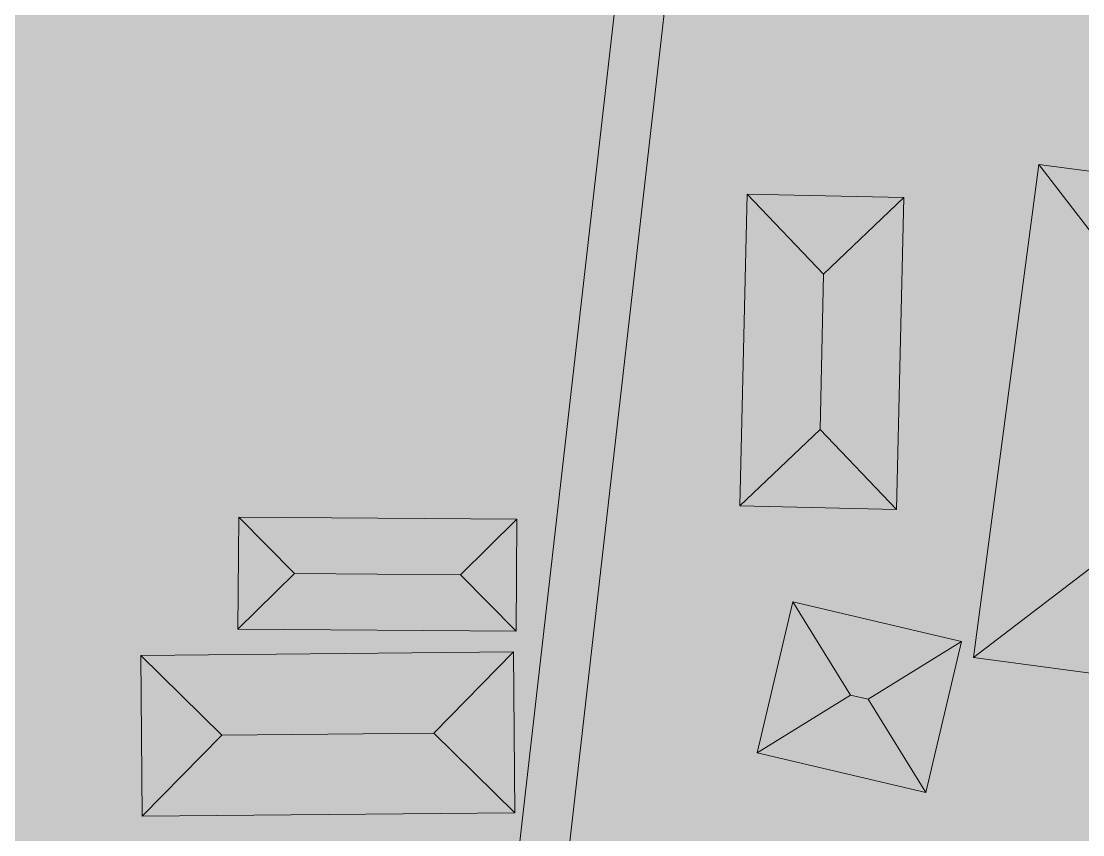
# Model space of a CAD drawing. Header units: metres. Extents: x 305909 to 307171, y 9156037 to 9156671.
# Drawn here: x 306593 to 306657.2, y 9156256.3 to 9156305.6 of the extents above; entities that cross this region are included whole.
import ezdxf

# ---------------------------------------------------------------- set-up
doc = ezdxf.new("R2010")
doc.units = ezdxf.units.M
for name, color, linetype, lineweight, true_color in [('B-BANGUNAN_PERMUKIMAN', 7, 'Continuous', 13, 0xf0cd8c), ('B-BAYANGAN', 7, 'Continuous', 0, 0x76786c), ('J-PERKERASAN_JALAN', 7, 'Continuous', 9, 0x989896), ('Z-R', 7, 'Continuous', 0, 0xfaf4e6)]:
    doc.layers.add(name, color=color, linetype=linetype, lineweight=lineweight, true_color=true_color)

msp = doc.modelspace()

# ---------------------------------------------------------------- hatches: boundary and pattern name
at = {"layer": 'B-BANGUNAN_PERMUKIMAN', "true_color": 0xee9467}
h = msp.add_hatch(color=21, dxfattribs=at)
h.dxf.hatch_style = 1
h.paths.add_polyline_path([(306660.07, 9156289.639), (306657.805, 9156272.606), (306650.547, 9156267.052), (306654.516, 9156296.896), (306660.07, 9156289.639)])
at = {"layer": 'B-BANGUNAN_PERMUKIMAN', "true_color": 0xe89064}
h = msp.add_hatch(color=33, dxfattribs=at)
h.dxf.hatch_style = 1
h.paths.add_polyline_path([(306660.07, 9156289.639), (306654.516, 9156296.896), (306654.516, 9156296.897), (306667.328, 9156295.193), (306660.07, 9156289.639)])
at = {"layer": 'B-BANGUNAN_PERMUKIMAN', "true_color": 0xec9366}
h = msp.add_hatch(color=33, dxfattribs=at)
h.dxf.hatch_style = 1
h.paths.add_polyline_path([(306636.864, 9156295.103), (306641.495, 9156290.252), (306641.277, 9156280.861), (306636.425, 9156276.229), (306636.864, 9156295.103)])
at = {"layer": 'B-BANGUNAN_PERMUKIMAN', "true_color": 0xeb9266}
h = msp.add_hatch(color=33, dxfattribs=at)
h.dxf.hatch_style = 1
h.paths.add_polyline_path([(306641.495, 9156290.252), (306636.864, 9156295.103), (306646.347, 9156294.883), (306641.495, 9156290.252)])
at = {"layer": 'B-BANGUNAN_PERMUKIMAN', "true_color": 0xbb7451}
h = msp.add_hatch(color=23, dxfattribs=at)
h.dxf.hatch_style = 1
h.paths.add_polyline_path([(306641.277, 9156280.861), (306641.495, 9156290.252), (306646.347, 9156294.883), (306646.347, 9156294.883), (306645.908, 9156276.009), (306641.277, 9156280.861)])
at = {"layer": 'B-BANGUNAN_PERMUKIMAN', "true_color": 0xbc7551}
h = msp.add_hatch(color=23, dxfattribs=at)
h.dxf.hatch_style = 1
h.paths.add_polyline_path([(306641.277, 9156280.861), (306645.908, 9156276.009), (306645.908, 9156276.009), (306636.425, 9156276.229), (306641.277, 9156280.861)])
at = {"layer": 'B-BANGUNAN_PERMUKIMAN', "true_color": 0xec9366}
h = msp.add_hatch(color=33, dxfattribs=at)
h.dxf.hatch_style = 1
h.paths.add_polyline_path([(306609.487, 9156272.134), (306606.077, 9156268.767), (306606.119, 9156275.544), (306609.487, 9156272.134)])
at = {"layer": 'B-BANGUNAN_PERMUKIMAN', "true_color": 0xeb9266}
h = msp.add_hatch(color=33, dxfattribs=at)
h.dxf.hatch_style = 1
h.paths.add_polyline_path([(306622.947, 9156275.438), (306619.537, 9156272.071), (306609.487, 9156272.134), (306606.119, 9156275.544), (306622.947, 9156275.438)])
at = {"layer": 'B-BANGUNAN_PERMUKIMAN', "true_color": 0xbb7451}
h = msp.add_hatch(color=23, dxfattribs=at)
h.dxf.hatch_style = 1
h.paths.add_polyline_path([(306619.537, 9156272.071), (306622.947, 9156275.438), (306622.904, 9156268.661), (306622.904, 9156268.661), (306619.537, 9156272.071)])
at = {"layer": 'B-BANGUNAN_PERMUKIMAN', "true_color": 0xbc7551}
h = msp.add_hatch(color=23, dxfattribs=at)
h.dxf.hatch_style = 1
h.paths.add_polyline_path([(306609.487, 9156272.134), (306619.537, 9156272.071), (306622.904, 9156268.661), (306606.077, 9156268.767), (306609.487, 9156272.134)])
at = {"layer": 'B-BANGUNAN_PERMUKIMAN', "true_color": 0xbf7753}
h = msp.add_hatch(color=23, dxfattribs=at)
h.dxf.hatch_style = 1
h.paths.add_polyline_path([(306657.805, 9156272.606), (306663.359, 9156265.348), (306650.547, 9156267.052), (306657.805, 9156272.606)])
at = {"layer": 'B-BANGUNAN_PERMUKIMAN', "true_color": 0xf09568}
h = msp.add_hatch(color=21, dxfattribs=at)
h.dxf.hatch_style = 1
h.paths.add_polyline_path([(306639.627, 9156270.432), (306639.627, 9156270.432), (306643.115, 9156264.79), (306637.473, 9156261.301), (306639.627, 9156270.432)])
at = {"layer": 'B-BANGUNAN_PERMUKIMAN', "true_color": 0xe58f63}
h = msp.add_hatch(color=33, dxfattribs=at)
h.dxf.hatch_style = 1
h.paths.add_polyline_path([(306644.181, 9156264.539), (306643.115, 9156264.79), (306639.627, 9156270.432), (306649.823, 9156268.027), (306649.823, 9156268.027), (306644.181, 9156264.539)])
at = {"layer": 'B-BANGUNAN_PERMUKIMAN', "true_color": 0xb7724f}
h = msp.add_hatch(color=35, dxfattribs=at)
h.dxf.hatch_style = 1
h.paths.add_polyline_path([(306644.181, 9156264.539), (306649.823, 9156268.027), (306647.669, 9156258.896), (306644.181, 9156264.539)])
at = {"layer": 'B-BANGUNAN_PERMUKIMAN', "true_color": 0xec9366}
h = msp.add_hatch(color=33, dxfattribs=at)
h.dxf.hatch_style = 1
h.paths.add_polyline_path([(306622.735, 9156267.395), (306622.735, 9156267.395), (306617.916, 9156262.485), (306605.103, 9156262.365), (306600.193, 9156267.183), (306622.735, 9156267.395)])
at = {"layer": 'B-BANGUNAN_PERMUKIMAN', "true_color": 0xeb9266}
h = msp.add_hatch(color=33, dxfattribs=at)
h.dxf.hatch_style = 1
h.paths.add_polyline_path([(306600.193, 9156267.183), (306605.103, 9156262.365), (306600.284, 9156257.455), (306600.193, 9156267.183)])
at = {"layer": 'B-BANGUNAN_PERMUKIMAN', "true_color": 0xbc7551}
h = msp.add_hatch(color=23, dxfattribs=at)
h.dxf.hatch_style = 1
h.paths.add_polyline_path([(306617.916, 9156262.485), (306622.735, 9156267.395), (306622.826, 9156257.666), (306617.916, 9156262.485)])
at = {"layer": 'B-BANGUNAN_PERMUKIMAN', "true_color": 0xc27854}
h = msp.add_hatch(color=23, dxfattribs=at)
h.dxf.hatch_style = 1
h.paths.add_polyline_path([(306637.473, 9156261.301), (306643.115, 9156264.79), (306644.181, 9156264.539), (306647.669, 9156258.896), (306637.473, 9156261.301)])
at = {"layer": 'B-BANGUNAN_PERMUKIMAN', "true_color": 0xbb7451}
h = msp.add_hatch(color=23, dxfattribs=at)
h.dxf.hatch_style = 1
h.paths.add_polyline_path([(306605.103, 9156262.365), (306617.916, 9156262.485), (306622.826, 9156257.666), (306622.826, 9156257.666), (306600.284, 9156257.455), (306605.103, 9156262.365)])
at = {"layer": 'B-BAYANGAN', "true_color": 0x76786c}
h = msp.add_hatch(color=8, dxfattribs=at)
h.dxf.hatch_style = 1
h.paths.add_polyline_path([(306668.078, 9156294.443), (306664.109, 9156264.598), (306651.297, 9156266.302), (306655.266, 9156296.147), (306668.078, 9156294.443)])
h = msp.add_hatch(color=8, dxfattribs=at)
h.dxf.hatch_style = 1
h.paths.add_polyline_path([(306647.097, 9156294.133), (306646.658, 9156275.259), (306637.175, 9156275.479), (306637.614, 9156294.353), (306647.097, 9156294.133)])
h = msp.add_hatch(color=8, dxfattribs=at)
h.dxf.hatch_style = 1
h.paths.add_polyline_path([(306623.697, 9156274.688), (306623.654, 9156267.911), (306606.827, 9156268.017), (306606.869, 9156274.794), (306623.697, 9156274.688)])
h = msp.add_hatch(color=8, dxfattribs=at)
h.dxf.hatch_style = 1
h.paths.add_polyline_path([(306650.573, 9156267.277), (306648.419, 9156258.146), (306638.223, 9156260.551), (306640.376, 9156269.682), (306650.573, 9156267.277)])
h = msp.add_hatch(color=8, dxfattribs=at)
h.dxf.hatch_style = 1
h.paths.add_polyline_path([(306623.576, 9156256.916), (306601.034, 9156256.705), (306600.942, 9156266.433), (306623.485, 9156266.645), (306623.576, 9156256.916)])
at = {"layer": 'J-PERKERASAN_JALAN', "true_color": 0xa8a8a6}
h = msp.add_hatch(color=253, dxfattribs=at)
h.dxf.hatch_style = 1
h.paths.add_polyline_path([(306644.846, 9156210.245), (306626.618, 9156213.667), (306626.505, 9156213.691), (306626.174, 9156213.794), (306626.172, 9156213.789), (306625.862, 9156213.883), (306625.354, 9156213.968), (306624.838, 9156213.986), (306624.325, 9156213.939), (306623.822, 9156213.825), (306623.337, 9156213.648), (306622.88, 9156213.41), (306622.457, 9156213.116), (306622.075, 9156212.769), (306621.729, 9156212.411), (306621.668, 9156212.351), (306621.539, 9156212.238), (306621.471, 9156212.187), (306607.409, 9156201.912), (306607.349, 9156201.87), (306607.224, 9156201.792), (306607.159, 9156201.757), (306606.505, 9156201.413), (306606.073, 9156201.15), (306605.678, 9156200.835), (306605.326, 9156200.473), (306605.023, 9156200.069), (306604.772, 9156199.631), (306604.579, 9156199.164), (306604.447, 9156198.676), (306604.376, 9156198.176), (306604.37, 9156197.671), (306604.835, 9156188.419), (306604.833, 9156188.296), (306604.711, 9156188.282), (306601.976, 9156188.144), (306601.853, 9156188.146), (306601.839, 9156188.268), (306601.453, 9156195.94), (306601.389, 9156196.479), (306601.253, 9156197.005), (306601.046, 9156197.507), (306600.773, 9156197.977), (306600.44, 9156198.406), (306600.051, 9156198.785), (306599.614, 9156199.108), (306599.138, 9156199.369), (306598.63, 9156199.563), (306598.101, 9156199.687), (306597.561, 9156199.737), (306556.9, 9156200.778), (306556.778, 9156200.789), (306556.773, 9156200.912), (306556.843, 9156203.649), (306556.854, 9156203.772), (306556.977, 9156203.777), (306601.303, 9156202.643), (306601.811, 9156202.662), (306602.313, 9156202.746), (306602.8, 9156202.893), (306603.265, 9156203.1), (306605.437, 9156204.241), (306605.937, 9156204.552), (306619.355, 9156214.356), (306619.871, 9156214.805), (306619.929, 9156214.865), (306620.277, 9156215.277), (306620.566, 9156215.733), (306620.792, 9156216.223), (306620.949, 9156216.74), (306621.036, 9156217.273), (306621.05, 9156217.812), (306620.991, 9156218.349), (306620.86, 9156218.873), (306620.66, 9156219.374), (306620.65, 9156219.397), (306620.581, 9156219.576), (306620.533, 9156219.762), (306620.514, 9156219.87), (306620.144, 9156222.417), (306620.131, 9156222.52), (306620.123, 9156222.729), (306620.127, 9156222.833), (306620.339, 9156226.114), (306620.342, 9156226.174), (306620.808, 9156235.592), (306620.812, 9156235.656), (306620.815, 9156235.688), (306620.821, 9156235.752), (306629.955, 9156315.881), (306629.98, 9156316.402), (306629.937, 9156316.923), (306629.827, 9156317.434), (306629.65, 9156317.926), (306629.412, 9156318.39), (306629.114, 9156318.82), (306628.764, 9156319.207), (306628.365, 9156319.545), (306627.926, 9156319.829), (306627.454, 9156320.052), (306626.957, 9156320.213), (306626.443, 9156320.307), (306562.01, 9156327.803), (306561.978, 9156327.806), (306535.875, 9156330.627), (306535.852, 9156330.629), (306524.104, 9156331.829), (306524.104, 9156335.046), (306536.182, 9156333.812), (306562.328, 9156330.987), (306632.217, 9156322.857), (306632.283, 9156322.849), (306644.846, 9156321.599), (306644.846, 9156318.383), (306637.314, 9156319.133), (306636.796, 9156319.151), (306636.279, 9156319.101), (306635.774, 9156318.986), (306635.288, 9156318.805), (306634.829, 9156318.564), (306634.405, 9156318.265), (306634.024, 9156317.914), (306633.691, 9156317.517), (306633.412, 9156317.079), (306633.192, 9156316.61), (306633.035, 9156316.116), (306632.943, 9156315.606), (306623.818, 9156235.556), (306623.797, 9156235.3), (306623.337, 9156225.995), (306623.336, 9156225.973), (306623.155, 9156223.163), (306623.15, 9156222.745), (306623.188, 9156222.33), (306623.359, 9156221.154), (306623.446, 9156220.723), (306623.58, 9156220.304), (306623.759, 9156219.902), (306624.052, 9156219.333), (306624.347, 9156218.846), (306624.67, 9156218.391), (306625.054, 9156217.928), (306625.502, 9156217.528), (306625.572, 9156217.474), (306625.964, 9156217.209), (306626.384, 9156216.993), (306626.861, 9156216.782), (306627.294, 9156216.619), (306627.742, 9156216.508), (306644.846, 9156213.297), (306644.846, 9156210.245)])
at = {"layer": 'Z-R', "true_color": 0xf4f2ec}
h = msp.add_hatch(color=7, dxfattribs=at)
h.dxf.hatch_style = 1
h.paths.add_polyline_path([(306624.289, 9156242.595), (306556.388, 9156238.052), (306554.003, 9156281.952), (306509.625, 9156279.089), (306499.604, 9156305.811), (306466.679, 9156301.994), (306472.882, 9156235.666), (306497.912, 9156229.062), (306526.804, 9156228.986), (306531.575, 9156219.919), (306532.491, 9156127.582), (306486.314, 9156132.333), (306393.989, 9156155.199), (306332.726, 9156171.593), (306288.72, 9156190.576), (306259.621, 9156211.151), (306259.621, 9156409.341), (306281.946, 9156409.003), (306338.236, 9156402.748), (306341.903, 9156461.433), (306341.903, 9156461.433), (306341.904, 9156461.433), (306369.777, 9156457.841), (306369.778, 9156457.841), (306369.779, 9156457.84), (306369.78, 9156457.84), (306369.78, 9156457.84), (306369.781, 9156457.839), (306369.782, 9156457.838), (306369.783, 9156457.838), (306369.783, 9156457.837), (306369.784, 9156457.836), (306369.784, 9156457.835), (306369.785, 9156457.834), (306369.785, 9156457.833), (306369.785, 9156457.832), (306369.785, 9156457.831), (306369.785, 9156457.83), (306369.785, 9156457.829), (306360, 9156400.45), (306360, 9156400.449), (306360, 9156400.449), (306360, 9156380), (306360, 9156380), (306360, 9156380), (306440, 9156380), (306440, 9156380), (306440, 9156380), (306440, 9156532.835), (306440, 9156532.835), (306440, 9156532.835), (306424.61, 9156536.081), (306424.61, 9156536.081), (306385.74, 9156542.791), (306385.74, 9156542.791), (306305.003, 9156549.608), (306305.003, 9156549.608), (306259.621, 9156554.648), (306259.621, 9156558.541), (306291.75, 9156555.548), (306369.455, 9156545.532), (306504.834, 9156523.084), (306572.178, 9156510.306), (306677.166, 9156490.276), (306764.133, 9156475.064), (306735.941, 9156145.416), (306694.109, 9156139.201), (306694.292, 9156206.558), (306623.212, 9156213.87), (306624.289, 9156242.595)])

# ---------------------------------------------------------------- linework, layer by layer
at = {"layer": 'B-BANGUNAN_PERMUKIMAN', "color": 27, "lineweight": 9, "true_color": 0x744832}
for p, q in [((306654.516, 9156296.896), (306660.07, 9156289.639)), ((306636.864, 9156295.103), (306641.495, 9156290.252)), ((306646.347, 9156294.883), (306641.495, 9156290.252)), ((306641.277, 9156280.861), (306641.495, 9156290.252)), ((306636.425, 9156276.229), (306641.277, 9156280.861)), ((306645.908, 9156276.009), (306641.277, 9156280.861)), ((306606.119, 9156275.544), (306609.487, 9156272.134)), ((306622.947, 9156275.438), (306619.537, 9156272.071)), ((306606.077, 9156268.767), (306609.487, 9156272.134)), ((306609.487, 9156272.134), (306619.537, 9156272.071)), ((306622.904, 9156268.661), (306619.537, 9156272.071)), ((306650.547, 9156267.052), (306657.805, 9156272.606)), ((306639.627, 9156270.432), (306643.115, 9156264.79)), ((306649.823, 9156268.027), (306644.181, 9156264.539)), ((306600.193, 9156267.183), (306605.103, 9156262.365)), ((306622.735, 9156267.395), (306617.916, 9156262.485)), ((306637.473, 9156261.301), (306643.115, 9156264.79)), ((306644.181, 9156264.539), (306643.115, 9156264.79)), ((306647.669, 9156258.896), (306644.181, 9156264.539)), ((306617.916, 9156262.485), (306605.103, 9156262.365)), ((306622.826, 9156257.666), (306617.916, 9156262.485)), ((306600.284, 9156257.455), (306605.103, 9156262.365))]:
    msp.add_line(p, q, dxfattribs=at)
at = {"layer": 'B-BANGUNAN_PERMUKIMAN', "color": 27, "lineweight": 13, "true_color": 0x744832}
for points in [[(306667.328, 9156295.193), (306663.359, 9156265.348), (306650.547, 9156267.052), (306654.516, 9156296.897), (306667.328, 9156295.193)], [(306646.347, 9156294.883), (306645.908, 9156276.009), (306636.425, 9156276.229), (306636.864, 9156295.103), (306646.347, 9156294.883)], [(306622.947, 9156275.438), (306622.904, 9156268.661), (306606.077, 9156268.767), (306606.119, 9156275.544), (306622.947, 9156275.438)], [(306649.823, 9156268.027), (306647.669, 9156258.896), (306637.473, 9156261.301), (306639.626, 9156270.432), (306649.823, 9156268.027)], [(306622.826, 9156257.666), (306600.284, 9156257.455), (306600.192, 9156267.183), (306622.735, 9156267.395), (306622.826, 9156257.666)]]:
    msp.add_lwpolyline(points, close=True, dxfattribs=at)
at = {"layer": 'J-PERKERASAN_JALAN', "color": 8, "lineweight": 13, "true_color": 0x787876}
for points in [[(306620.821, 9156235.752), (306629.955, 9156315.881), (306629.98, 9156316.402), (306629.937, 9156316.923), (306629.827, 9156317.434), (306629.65, 9156317.926), (306629.412, 9156318.39), (306629.114, 9156318.82), (306628.764, 9156319.207), (306628.365, 9156319.545), (306627.926, 9156319.829), (306627.454, 9156320.052), (306626.957, 9156320.213), (306626.443, 9156320.307), (306562.01, 9156327.803)], [(306663.963, 9156316.789), (306650.646, 9156317.806), (306650.624, 9156317.808), (306650.61, 9156317.809), (306650.587, 9156317.811), (306637.314, 9156319.133), (306636.796, 9156319.151), (306636.279, 9156319.101), (306635.774, 9156318.986), (306635.288, 9156318.805), (306635.288, 9156318.805), (306634.829, 9156318.564), (306634.405, 9156318.265), (306634.024, 9156317.914), (306633.691, 9156317.517), (306633.412, 9156317.079), (306633.192, 9156316.61), (306633.035, 9156316.116), (306632.943, 9156315.606), (306623.818, 9156235.556)]]:
    msp.add_lwpolyline(points, dxfattribs=at)

doc.saveas('drawing.dxf')
